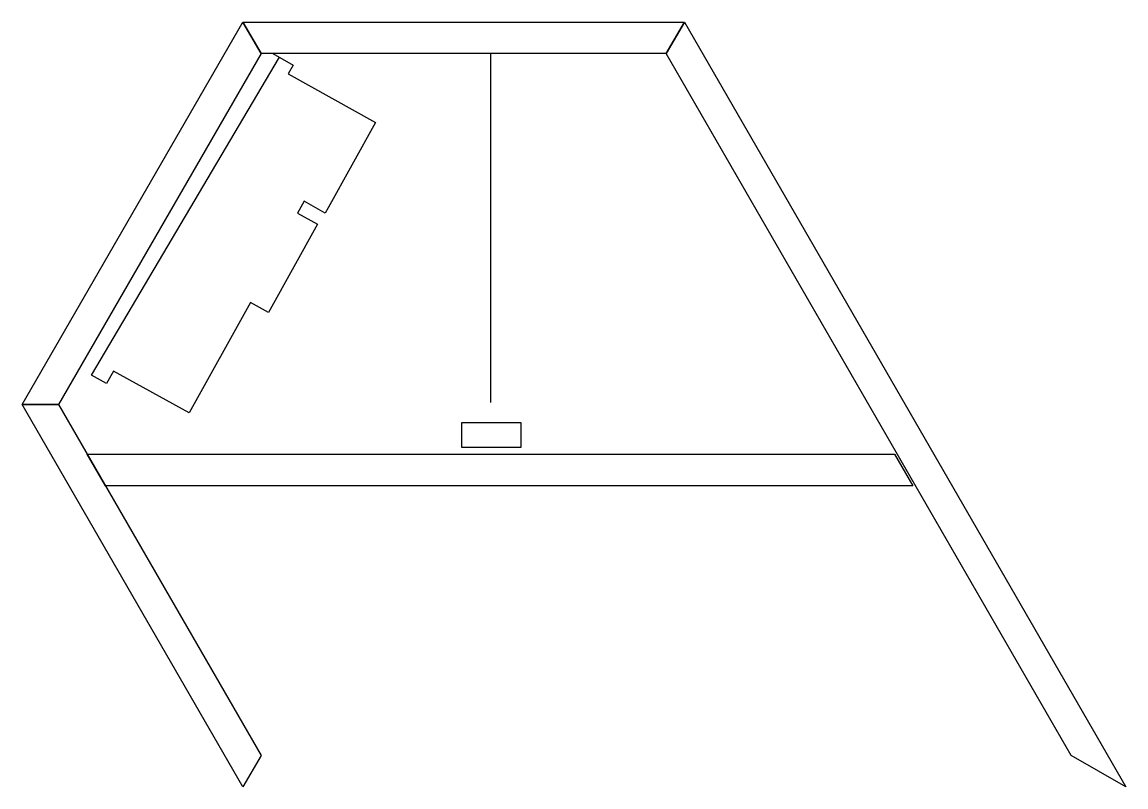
# Model space of a CAD drawing. Header units: millimetres. Extents: x -87 to 88, y -11 to 110.
import ezdxf

# ---------------------------------------------------------------- set-up
doc = ezdxf.new("R2010")
doc.units = ezdxf.units.MM
doc.layers.get('0').update_dxf_attribs({"linetype": 'CONTINUOUS'})

msp = doc.modelspace()

# ---------------------------------------------------------------- linework, layer by layer
for p, q in [((-76.37, 53.8), (-46.59, 104.19)), ((-47.65, 104.78), (-44.41, 102.97)), ((-13.05, 49.49), (-13.05, 104.78)), ((-44.41, 102.97), (-45.19, 101.55)), ((-45.19, 101.55), (-31.36, 93.87)), ((-31.36, 93.87), (-38.87, 80.35)), ((-42.68, 81.36), (-43.71, 79.51)), ((-39.34, 79.51), (-42.68, 81.36)), ((-43.71, 79.51), (-40.52, 77.74)), ((-38.87, 80.35), (-39.34, 79.51)), ((-40.52, 77.74), (-48.31, 63.72)), ((-51.18, 65.31), (-60.9, 47.81)), ((-48.31, 63.72), (-51.18, 65.31)), ((-72.87, 54.46), (-73.98, 52.47)), ((-60.9, 47.81), (-72.87, 54.46)), ((-73.98, 52.47), (-76.37, 53.8))]:
    msp.add_line(p, q)
for points in [[(-52.38, 109.78), (-49.49, 104.78), (-81.6, 49.15), (-87.38, 49.15)], [(17.62, 109.78), (14.74, 104.78), (-49.49, 104.78), (-52.38, 109.78)], [(17.62, 109.78), (87.62, -11.47), (78.96, -6.47), (14.74, 104.78)], [(-87.38, 49.15), (-81.6, 49.15), (-49.49, -6.47), (-52.38, -11.47)], [(-8.33, 42.36), (-17.19, 42.36), (-17.65, 42.36), (-17.65, 46.3), (-8.33, 46.3)], [(-74.16, 36.26), (-77.05, 41.26), (50.95, 41.26), (53.84, 36.26)]]:
    msp.add_lwpolyline(points, close=True)

doc.saveas('drawing.dxf')
